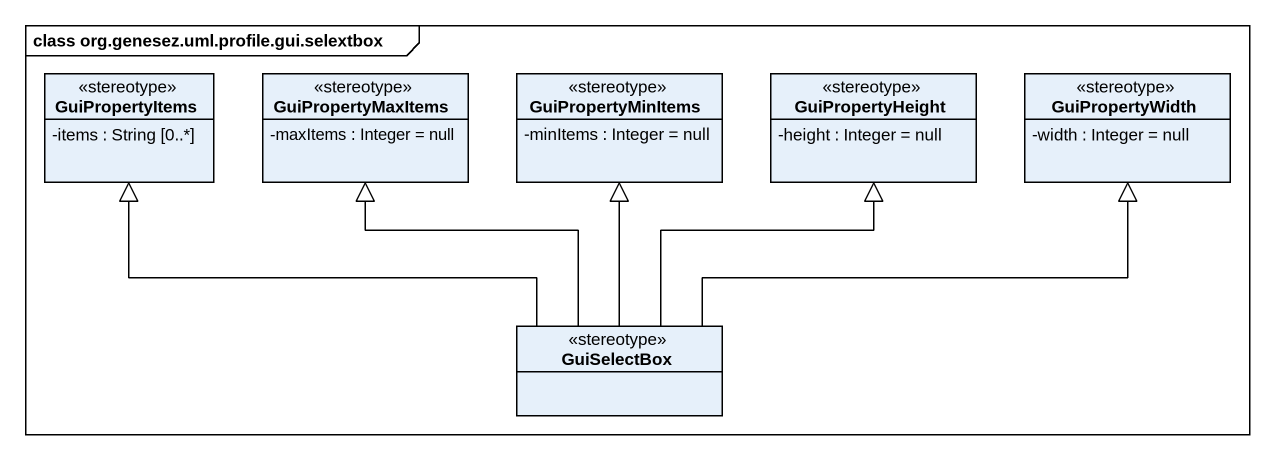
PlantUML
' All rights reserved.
@startuml
mainframe class org.genesez.uml.profile.gui.selextbox
hide circle
hide empty members
skinparam classAttributeIconSize 0
class GuiPropertyItems <<stereotype>> {
  -items : String [0..*]
}
class GuiPropertyMaxItems <<stereotype>> {
  -maxItems : Integer = null
}
class GuiPropertyMinItems <<stereotype>> {
  -minItems : Integer = null
}
class GuiPropertyHeight <<stereotype>> {
  -height : Integer = null
}
class GuiPropertyWidth <<stereotype>> {
  -width : Integer = null
}
class GuiSelectBox <<stereotype>>
GuiSelectBox -left-|> GuiPropertyItems
GuiSelectBox -up-|> GuiPropertyMaxItems
GuiSelectBox -up-|> GuiPropertyMinItems
GuiSelectBox -up-|> GuiPropertyHeight
GuiSelectBox -right-|> GuiPropertyWidth
@enduml
